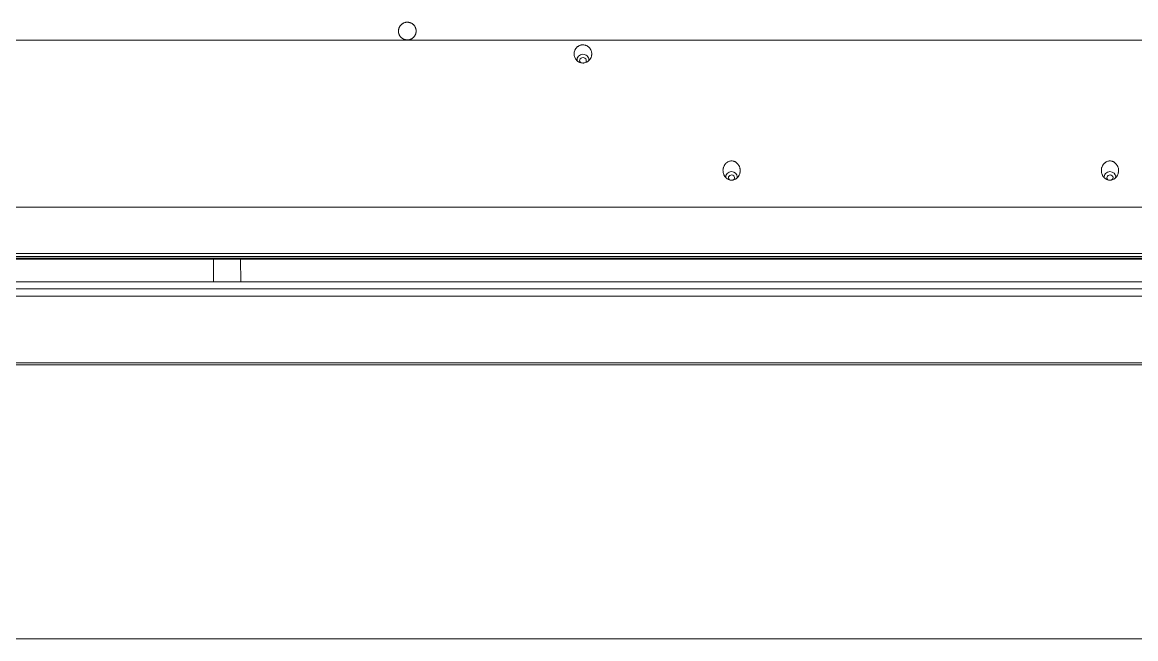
# Model space of a CAD drawing. Header units: millimetres. Extents: x 70151 to 230897, y 35202 to 113211.
# Drawn here: x 171757.1 to 171881.2, y 68656.1 to 68724.9 of the extents above; entities that cross this region are included whole.
import ezdxf

# ---------------------------------------------------------------- set-up
doc = ezdxf.new("R2010")
doc.units = ezdxf.units.MM
doc.header["$LTSCALE"] = 50
doc.layers.add('2-con', color=2, linetype='Continuous')
doc.layers.add('mark-B', color=2, linetype='Continuous', lineweight=20)

# ---------------------------------------------------------------- blocks, each defined once
blk = doc.blocks.new('무풍1way 일반')
at = {"layer": 'mark-B'}
for p, q in [((-272.12, -402.05), (-272.13, -399.52)), ((-272.12, -402.05), (-272.13, -399.52)), ((-269.11, -402.05), (-269.09, -399.52)), ((-269.11, -402.05), (-269.09, -399.52))]:
    blk.add_line(p, q, dxfattribs=at)
for centre, major_axis, start_param, end_param in [((-369.02, -411.21), (-0.641, 0), 6.140244, 6.283185), ((-369.02, -411.21), (-0.641, 0), 0, 1.570794), ((-369.02, -411.11), (0.346, 0), 2.274801, 6.283185), ((-369.02, -411.21), (-0.641, 0), 1.570794, 3.322627), ((-369.02, -411.11), (0.346, 0), 0, 0.786285), ((-326.84, -411.21), (-0.641, 0), 6.140244, 6.283185), ((-326.84, -411.21), (-0.641, 0), 0, 1.570794), ((-326.84, -411.11), (0.346, 0), 2.274711, 6.283185), ((-326.84, -411.21), (-0.641, 0), 1.570794, 3.322627), ((-326.84, -411.11), (0.346, 0), 0, 0.786376), ((-310.28, -424.26), (-0.666, 0), 6.13553, 6.283185), ((-310.28, -424.26), (-0.666, 0), 0, 1.5708), ((-310.28, -424.16), (0.372, 0), 2.50954, 6.283185), ((-310.28, -424.26), (-0.666, 0), 1.570794, 3.286499), ((-310.28, -424.16), (0.372, 0), 0, 0.653554)]:
    blk.add_ellipse(centre, major_axis=major_axis, ratio=0.913545, start_param=start_param, end_param=end_param, dxfattribs=at)
for points, degree, knots in [([(-456.22, -359.74), (-451.47, -359.74), (-441.96, -359.74), (-422.95, -359.74), (-389.69, -359.74), (-342.16, -359.74), (-285.14, -359.74), (-209.1, -359.74), (-114.05, -359.74), (-38.02, -359.74), (0, -359.74)], 3, [0, 0, 0, 0, 0.03125, 0.0625, 0.125, 0.25, 0.375, 0.5, 0.75, 1, 1, 1, 1]), ([(-456.22, -359.74), (-451.47, -359.74), (-441.96, -359.74), (-422.95, -359.74), (-389.69, -359.74), (-342.16, -359.74), (-285.14, -359.74), (-209.1, -359.74), (-114.05, -359.74), (-38.02, -359.74), (0, -359.74)], 3, [0, 0, 0, 0, 0.03125, 0.0625, 0.125, 0.25, 0.375, 0.5, 0.75, 1, 1, 1, 1]), ([(0, -390.48), (-70.86, -390.48), (-141.72, -390.48), (-248.01, -390.48), (-301.15, -390.48), (-363.15, -390.48), (-394.15, -390.48), (-411.87, -390.48), (-420.73, -390.48), (-425.15, -390.48)], 3, [0, 0, 0, 0, 0.5, 0.5, 0.75, 0.875, 0.9375, 0.96875, 1, 1, 1, 1]), ([(0, -390.48), (-70.86, -390.48), (-141.72, -390.48), (-248.01, -390.48), (-301.15, -390.48), (-363.15, -390.48), (-394.15, -390.48), (-411.87, -390.48), (-420.73, -390.48), (-425.15, -390.48)], 3, [0, 0, 0, 0, 0.5, 0.5, 0.75, 0.875, 0.9375, 0.96875, 1, 1, 1, 1]), ([(0, -397.9), (-35.56, -397.9), (-106.68, -397.9), (-213.36, -397.9), (-302.26, -397.9), (-364.49, -397.9), (-395.6, -397.9), (-413.38, -397.9), (-422.27, -397.9), (-426.72, -397.9)], 3, [0, 0, 0, 0, 0.25, 0.5, 0.75, 0.875, 0.9375, 0.96875, 1, 1, 1, 1]), ([(0, -397.9), (-35.56, -397.9), (-106.68, -397.9), (-213.36, -397.9), (-302.26, -397.9), (-364.49, -397.9), (-395.6, -397.9), (-413.38, -397.9), (-422.27, -397.9), (-426.72, -397.9)], 3, [0, 0, 0, 0, 0.25, 0.5, 0.75, 0.875, 0.9375, 0.96875, 1, 1, 1, 1]), ([(-426.89, -398.74), (-422.45, -398.74), (-418, -398.74), (-409.11, -398.74), (-404.66, -398.74), (-391.32, -398.74), (-382.43, -398.74), (-355.74, -398.74), (-302.38, -398.74), (-249.02, -398.74), (-142.3, -398.74), (-71.15, -398.74), (0, -398.74)], 3, [0, 0, 0, 0, 0.03125, 0.03125, 0.0625, 0.0625, 0.125, 0.125, 0.25, 0.5, 0.5, 1, 1, 1, 1]), ([(-426.89, -398.74), (-422.45, -398.74), (-418, -398.74), (-409.11, -398.74), (-404.66, -398.74), (-391.32, -398.74), (-382.43, -398.74), (-355.74, -398.74), (-302.38, -398.74), (-249.02, -398.74), (-142.3, -398.74), (-71.15, -398.74), (0, -398.74)], 3, [0, 0, 0, 0, 0.03125, 0.03125, 0.0625, 0.0625, 0.125, 0.125, 0.25, 0.5, 0.5, 1, 1, 1, 1]), ([(-426.89, -402.05), (-422.44, -402.05), (-418, -402.05), (-409.1, -402.05), (-404.66, -402.05), (-391.32, -402.05), (-382.42, -402.05), (-355.74, -402.05), (-337.96, -402.05), (-284.59, -402.05), (-249.02, -402.05), (-142.3, -402.05), (-71.15, -402.05), (0, -402.05)], 3, [0, 0, 0, 0, 0.03125, 0.03125, 0.0625, 0.0625, 0.125, 0.125, 0.25, 0.25, 0.5, 0.5, 1, 1, 1, 1]), ([(0, -402.14), (-71.15, -402.14), (-142.3, -402.14), (-249.02, -402.14), (-284.59, -402.14), (-337.95, -402.14), (-355.74, -402.14), (-382.42, -402.14), (-391.31, -402.14), (-404.65, -402.14), (-409.1, -402.14), (-417.99, -402.14), (-422.44, -402.14), (-426.89, -402.14)], 3, [0, 0, 0, 0, 0.5, 0.5, 0.75, 0.75, 0.875, 0.875, 0.9375, 0.9375, 0.96875, 0.96875, 1, 1, 1, 1]), ([(-368.14, -411.49), (-368.12, -411.55), (-368.1, -411.61), (-368.08, -411.71), (-368.07, -411.74), (-368.07, -411.79), (-368.06, -411.81), (-368.06, -411.84), (-368.06, -411.86), (-368.06, -411.94), (-368.06, -412.01), (-368.07, -412.11), (-368.08, -412.14), (-368.09, -412.19), (-368.09, -412.2), (-368.1, -412.24), (-368.11, -412.25), (-368.13, -412.33), (-368.16, -412.39), (-368.2, -412.48), (-368.22, -412.51), (-368.25, -412.55), (-368.25, -412.57), (-368.27, -412.59), (-368.28, -412.61), (-368.34, -412.67), (-368.38, -412.72), (-368.46, -412.78), (-368.48, -412.8), (-368.52, -412.83), (-368.54, -412.84), (-368.57, -412.86), (-368.58, -412.87), (-368.65, -412.91), (-368.71, -412.93), (-368.81, -412.96), (-368.84, -412.97), (-368.91, -412.98), (-368.94, -412.98), (-369.04, -412.99), (-369.11, -412.98), (-369.19, -412.97), (-369.21, -412.96), (-369.24, -412.96), (-369.25, -412.95), (-369.3, -412.94), (-369.33, -412.93), (-369.39, -412.9), (-369.42, -412.89), (-369.48, -412.85), (-369.51, -412.83), (-369.59, -412.78), (-369.64, -412.73), (-369.73, -412.63), (-369.77, -412.58), (-369.82, -412.5), (-369.84, -412.47), (-369.86, -412.42), (-369.87, -412.41), (-369.88, -412.38), (-369.89, -412.36), (-369.92, -412.29), (-369.94, -412.22), (-369.96, -412.14), (-369.96, -412.12), (-369.96, -412.09), (-369.97, -412.07), (-369.97, -412.02), (-369.97, -411.99), (-369.98, -411.89), (-369.97, -411.83), (-369.96, -411.74), (-369.96, -411.73), (-369.95, -411.7), (-369.95, -411.68), (-369.94, -411.63), (-369.93, -411.6), (-369.9, -411.5), (-369.88, -411.44), (-369.84, -411.37), (-369.83, -411.35), (-369.81, -411.33), (-369.81, -411.31), (-369.78, -411.27), (-369.76, -411.24), (-369.7, -411.16), (-369.65, -411.12), (-369.59, -411.06), (-369.58, -411.05), (-369.55, -411.03), (-369.54, -411.02), (-369.5, -410.99), (-369.47, -410.97), (-369.38, -410.93), (-369.32, -410.9), (-369.24, -410.88), (-369.23, -410.87), (-369.19, -410.87), (-369.18, -410.86), (-369.13, -410.85), (-369.06, -410.85), (-369, -410.85), (-368.95, -410.85), (-368.93, -410.85), (-368.9, -410.86), (-368.88, -410.86), (-368.8, -410.87), (-368.73, -410.89), (-368.66, -410.93), (-368.64, -410.93), (-368.61, -410.95), (-368.57, -410.97), (-368.5, -411.02), (-368.45, -411.06), (-368.41, -411.09), (-368.4, -411.1), (-368.37, -411.13), (-368.36, -411.14), (-368.3, -411.2), (-368.26, -411.25), (-368.22, -411.32), (-368.21, -411.34), (-368.2, -411.37), (-368.18, -411.4), (-368.17, -411.43), (-368.15, -411.46), (-368.15, -411.47), (-368.14, -411.49)], 3, [0, 0, 0, 0, 0.03125, 0.03125, 0.046875, 0.046875, 0.054687, 0.054687, 0.0625, 0.0625, 0.09375, 0.09375, 0.109375, 0.109375, 0.117187, 0.117187, 0.125, 0.125, 0.15625, 0.15625, 0.171875, 0.171875, 0.179687, 0.179687, 0.1875, 0.1875, 0.21875, 0.21875, 0.234375, 0.234375, 0.242187, 0.242187, 0.25, 0.25, 0.28125, 0.28125, 0.296875, 0.296875, 0.3125, 0.3125, 0.34375, 0.34375, 0.351562, 0.351562, 0.359375, 0.359375, 0.375, 0.375, 0.390625, 0.390625, 0.40625, 0.40625, 0.4375, 0.4375, 0.46875, 0.46875, 0.484375, 0.484375, 0.492187, 0.492187, 0.5, 0.5, 0.53125, 0.53125, 0.539062, 0.539062, 0.546875, 0.546875, 0.5625, 0.5625, 0.59375, 0.59375, 0.601562, 0.601562, 0.609375, 0.609375, 0.625, 0.625, 0.65625, 0.65625, 0.664062, 0.664062, 0.671875, 0.671875, 0.6875, 0.6875, 0.71875, 0.71875, 0.726562, 0.726562, 0.734375, 0.734375, 0.75, 0.75, 0.78125, 0.78125, 0.789062, 0.789062, 0.796875, 0.796875, 0.8125, 0.828125, 0.828125, 0.835937, 0.835937, 0.84375, 0.84375, 0.875, 0.875, 0.882812, 0.882812, 0.890625, 0.90625, 0.921875, 0.921875, 0.929687, 0.929687, 0.9375, 0.9375, 0.96875, 0.96875, 0.976562, 0.976562, 0.984375, 0.992187, 0.992187, 1, 1, 1, 1]), ([(-325.97, -411.49), (-325.94, -411.55), (-325.92, -411.61), (-325.9, -411.71), (-325.9, -411.74), (-325.89, -411.79), (-325.89, -411.81), (-325.89, -411.84), (-325.89, -411.86), (-325.88, -411.94), (-325.89, -412.01), (-325.9, -412.11), (-325.91, -412.14), (-325.92, -412.19), (-325.92, -412.2), (-325.93, -412.24), (-325.93, -412.25), (-325.96, -412.33), (-325.98, -412.39), (-326.03, -412.48), (-326.05, -412.51), (-326.07, -412.55), (-326.08, -412.57), (-326.1, -412.59), (-326.11, -412.61), (-326.16, -412.67), (-326.21, -412.72), (-326.28, -412.78), (-326.31, -412.8), (-326.35, -412.83), (-326.36, -412.84), (-326.39, -412.86), (-326.41, -412.87), (-326.48, -412.91), (-326.54, -412.93), (-326.64, -412.96), (-326.67, -412.97), (-326.73, -412.98), (-326.77, -412.98), (-326.87, -412.99), (-326.93, -412.98), (-327.02, -412.97), (-327.03, -412.96), (-327.06, -412.96), (-327.08, -412.95), (-327.13, -412.94), (-327.16, -412.93), (-327.22, -412.9), (-327.25, -412.89), (-327.31, -412.85), (-327.34, -412.83), (-327.42, -412.78), (-327.47, -412.73), (-327.56, -412.63), (-327.6, -412.58), (-327.65, -412.5), (-327.67, -412.47), (-327.69, -412.42), (-327.7, -412.41), (-327.71, -412.38), (-327.72, -412.36), (-327.75, -412.29), (-327.77, -412.22), (-327.78, -412.14), (-327.78, -412.12), (-327.79, -412.09), (-327.79, -412.07), (-327.8, -412.02), (-327.8, -411.99), (-327.8, -411.89), (-327.8, -411.83), (-327.79, -411.74), (-327.79, -411.73), (-327.78, -411.7), (-327.78, -411.68), (-327.77, -411.63), (-327.76, -411.6), (-327.73, -411.5), (-327.7, -411.44), (-327.67, -411.37), (-327.66, -411.35), (-327.64, -411.33), (-327.63, -411.31), (-327.61, -411.27), (-327.59, -411.24), (-327.53, -411.16), (-327.48, -411.12), (-327.42, -411.06), (-327.41, -411.05), (-327.38, -411.03), (-327.37, -411.02), (-327.32, -410.99), (-327.3, -410.97), (-327.21, -410.93), (-327.15, -410.9), (-327.07, -410.88), (-327.05, -410.87), (-327.02, -410.87), (-327, -410.86), (-326.95, -410.85), (-326.89, -410.85), (-326.82, -410.85), (-326.77, -410.85), (-326.75, -410.85), (-326.72, -410.86), (-326.71, -410.86), (-326.62, -410.87), (-326.56, -410.89), (-326.48, -410.93), (-326.47, -410.93), (-326.44, -410.95), (-326.39, -410.97), (-326.32, -411.02), (-326.27, -411.06), (-326.24, -411.09), (-326.22, -411.1), (-326.2, -411.13), (-326.19, -411.14), (-326.13, -411.2), (-326.09, -411.25), (-326.05, -411.32), (-326.04, -411.34), (-326.02, -411.37), (-326.01, -411.4), (-325.99, -411.43), (-325.98, -411.46), (-325.97, -411.47), (-325.97, -411.49)], 3, [0, 0, 0, 0, 0.03125, 0.03125, 0.046875, 0.046875, 0.054687, 0.054687, 0.0625, 0.0625, 0.09375, 0.09375, 0.109375, 0.109375, 0.117187, 0.117187, 0.125, 0.125, 0.15625, 0.15625, 0.171875, 0.171875, 0.179687, 0.179687, 0.1875, 0.1875, 0.21875, 0.21875, 0.234375, 0.234375, 0.242187, 0.242187, 0.25, 0.25, 0.28125, 0.28125, 0.296875, 0.296875, 0.3125, 0.3125, 0.34375, 0.34375, 0.351562, 0.351562, 0.359375, 0.359375, 0.375, 0.375, 0.390625, 0.390625, 0.40625, 0.40625, 0.4375, 0.4375, 0.46875, 0.46875, 0.484375, 0.484375, 0.492187, 0.492187, 0.5, 0.5, 0.53125, 0.53125, 0.539062, 0.539062, 0.546875, 0.546875, 0.5625, 0.5625, 0.59375, 0.59375, 0.601562, 0.601562, 0.609375, 0.609375, 0.625, 0.625, 0.65625, 0.65625, 0.664062, 0.664062, 0.671875, 0.671875, 0.6875, 0.6875, 0.71875, 0.71875, 0.726562, 0.726562, 0.734375, 0.734375, 0.75, 0.75, 0.78125, 0.78125, 0.789062, 0.789062, 0.796875, 0.796875, 0.8125, 0.828125, 0.828125, 0.835937, 0.835937, 0.84375, 0.84375, 0.875, 0.875, 0.882812, 0.882812, 0.890625, 0.90625, 0.921875, 0.921875, 0.929687, 0.929687, 0.9375, 0.9375, 0.96875, 0.96875, 0.976562, 0.976562, 0.984375, 0.992187, 0.992187, 1, 1, 1, 1]), ([(-309.45, -424.36), (-309.42, -424.42), (-309.39, -424.48), (-309.34, -424.6), (-309.33, -424.66), (-309.31, -424.74), (-309.31, -424.76), (-309.3, -424.79), (-309.3, -424.84), (-309.29, -424.92), (-309.3, -424.98), (-309.3, -425.03), (-309.3, -425.05), (-309.31, -425.08), (-309.31, -425.1), (-309.33, -425.18), (-309.34, -425.24), (-309.38, -425.33), (-309.39, -425.36), (-309.42, -425.4), (-309.42, -425.42), (-309.44, -425.45), (-309.45, -425.46), (-309.49, -425.53), (-309.53, -425.58), (-309.6, -425.65), (-309.62, -425.67), (-309.67, -425.72), (-309.7, -425.74), (-309.78, -425.79), (-309.84, -425.82), (-309.93, -425.86), (-309.96, -425.88), (-310.02, -425.9), (-310.08, -425.91), (-310.15, -425.92), (-310.2, -425.93), (-310.21, -425.93), (-310.25, -425.93), (-310.26, -425.93), (-310.34, -425.93), (-310.41, -425.92), (-310.51, -425.9), (-310.54, -425.89), (-310.6, -425.87), (-310.63, -425.86), (-310.72, -425.82), (-310.78, -425.79), (-310.84, -425.74), (-310.86, -425.73), (-310.88, -425.71), (-310.92, -425.68), (-310.98, -425.62), (-311.02, -425.58), (-311.05, -425.54), (-311.06, -425.52), (-311.08, -425.5), (-311.09, -425.48), (-311.13, -425.41), (-311.16, -425.36), (-311.2, -425.26), (-311.21, -425.23), (-311.23, -425.17), (-311.23, -425.14), (-311.25, -425.04), (-311.26, -424.98), (-311.26, -424.88), (-311.25, -424.85), (-311.25, -424.78), (-311.24, -424.75), (-311.23, -424.65), (-311.21, -424.59), (-311.18, -424.52), (-311.17, -424.5), (-311.16, -424.47), (-311.14, -424.43), (-311.1, -424.36), (-311.06, -424.3), (-311.03, -424.27), (-311.02, -424.25), (-311, -424.23), (-310.99, -424.22), (-310.93, -424.16), (-310.88, -424.11), (-310.8, -424.06), (-310.77, -424.04), (-310.73, -424.02), (-310.71, -424.01), (-310.69, -423.99), (-310.67, -423.99), (-310.6, -423.95), (-310.53, -423.93), (-310.45, -423.92), (-310.44, -423.91), (-310.4, -423.91), (-310.39, -423.91), (-310.34, -423.9), (-310.31, -423.9), (-310.21, -423.9), (-310.14, -423.91), (-310.05, -423.93), (-310.01, -423.94), (-309.95, -423.96), (-309.89, -423.98), (-309.83, -424.01), (-309.79, -424.03), (-309.77, -424.04), (-309.75, -424.06), (-309.73, -424.07), (-309.67, -424.12), (-309.62, -424.16), (-309.55, -424.23), (-309.53, -424.26), (-309.49, -424.31), (-309.47, -424.34), (-309.45, -424.36)], 3, [0, 0, 0, 0, 0.03125, 0.03125, 0.0625, 0.0625, 0.070312, 0.070312, 0.078125, 0.09375, 0.109375, 0.109375, 0.117187, 0.117187, 0.125, 0.125, 0.15625, 0.15625, 0.171875, 0.171875, 0.179687, 0.179687, 0.1875, 0.1875, 0.21875, 0.21875, 0.234375, 0.234375, 0.25, 0.25, 0.28125, 0.28125, 0.296875, 0.296875, 0.3125, 0.328125, 0.328125, 0.335937, 0.335937, 0.34375, 0.34375, 0.375, 0.375, 0.390625, 0.390625, 0.40625, 0.40625, 0.4375, 0.4375, 0.445312, 0.445312, 0.453125, 0.46875, 0.484375, 0.484375, 0.492187, 0.492187, 0.5, 0.5, 0.53125, 0.53125, 0.546875, 0.546875, 0.5625, 0.5625, 0.59375, 0.59375, 0.609375, 0.609375, 0.625, 0.625, 0.65625, 0.65625, 0.664062, 0.664062, 0.671875, 0.6875, 0.703125, 0.703125, 0.710937, 0.710937, 0.71875, 0.71875, 0.75, 0.75, 0.765625, 0.765625, 0.773437, 0.773437, 0.78125, 0.78125, 0.8125, 0.8125, 0.820312, 0.820312, 0.828125, 0.828125, 0.84375, 0.84375, 0.875, 0.875, 0.890625, 0.890625, 0.90625, 0.921875, 0.921875, 0.929687, 0.929687, 0.9375, 0.9375, 0.96875, 0.96875, 0.984375, 0.984375, 1, 1, 1, 1]), ([(-291.68, -427.46), (-291.68, -427.85), (-291.15, -428.42), (-290.37, -428.47), (-289.77, -427.97), (-289.69, -427.33), (-289.84, -426.91), (-290.03, -426.73)], 2, [0, 0, 0, 0.187857, 0.375715, 0.563572, 0.751429, 0.875715, 1, 1, 1])]:
    blk.add_open_spline(points, degree=degree, knots=knots, dxfattribs=at)
for points, degree in [([(-425.15, -390.27), (-283.44, -390.27), (-141.72, -390.27), (0, -390.27)], 3), ([(-425.15, -390.27), (-283.44, -390.27), (-141.72, -390.27), (0, -390.27)], 3), ([(-426.89, -399.52), (-213.45, -399.52), (0, -399.52)], 2), ([(-426.89, -399.52), (-213.45, -399.52), (0, -399.52)], 2), ([(-427.34, -402.34), (-284.89, -402.34), (-142.45, -402.34), (0, -402.34)], 3), ([(0, -402.66), (-142.45, -402.66), (-284.89, -402.66), (-427.34, -402.66)], 3), ([(0, -407.82), (-145.51, -407.82), (-291.01, -407.82), (-436.52, -407.82)], 3), ([(0, -426.45), (-146.42, -426.45), (-292.84, -426.45), (-439.26, -426.45)], 3), ([(-290.03, -426.73), (-290.25, -426.54), (-290.83, -426.44), (-291.36, -426.68), (-291.68, -427.17), (-291.68, -427.46)], 2)]:
    blk.add_open_spline(points, degree=degree, dxfattribs=at)
blk = doc.blocks.new('dpdjzjs')
at = {"layer": 'mark-B', "rotation": 180}
blk.add_blockref('무풍1way 일반', (171509.31, 88288.45), dxfattribs=at)

msp = doc.modelspace()

# ---------------------------------------------------------------- block references
at = {"layer": '2-con'}
msp.add_blockref('dpdjzjs', (0, -19992.04), dxfattribs=at)

doc.saveas('drawing.dxf')
